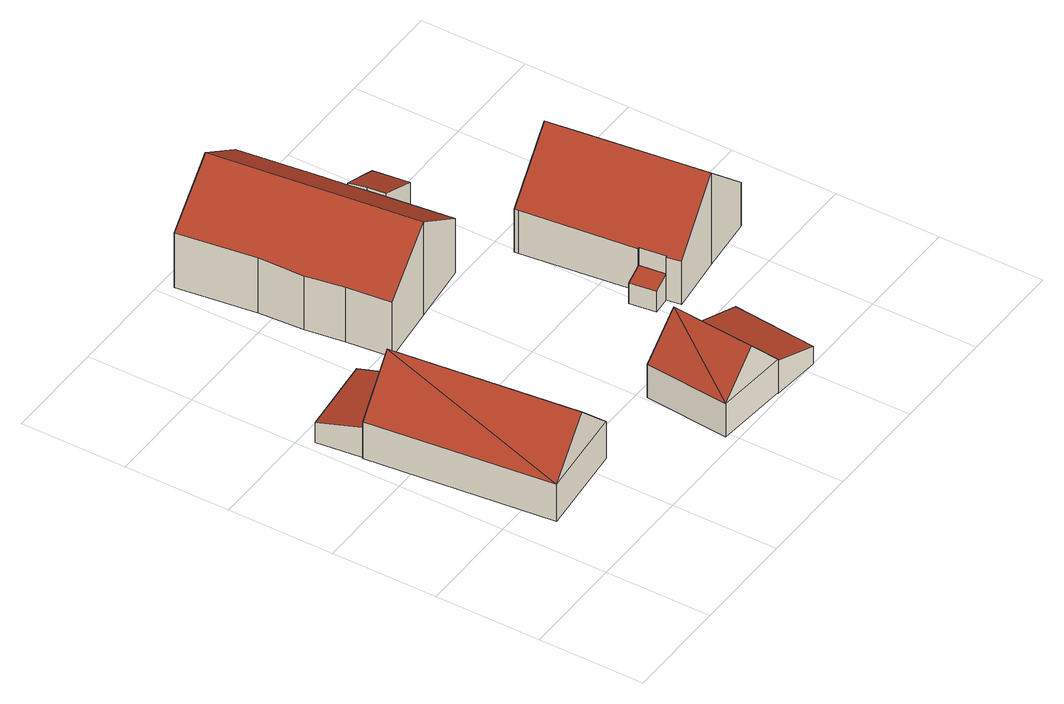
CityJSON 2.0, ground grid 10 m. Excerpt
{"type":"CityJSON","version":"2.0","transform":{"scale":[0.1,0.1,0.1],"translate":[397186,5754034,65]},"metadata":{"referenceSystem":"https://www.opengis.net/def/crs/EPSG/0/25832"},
"CityObjects":{
"building1":{"type":"Building","attributes":{"Gemeindeschluessel":"05558044","Geometrietyp2DReferenz":"3000","function":"31001_2700","roofType":"3100","measuredHeight":8.29},"geometry":[{"type":"Solid","lod":"2","boundaries":[[[[0,1,2,3]],[[4,5,1,0]],[[6,7,5,4]],[[3,2,7,6]],[[0,8,4]],[[6,9,3]],[[8,0,3]],[[3,9,8]],[[4,8,9]],[[9,6,4]],[[1,5,7,2]]]],"semantics":{"surfaces":[{"type":"WallSurface"},{"type":"RoofSurface"},{"type":"GroundSurface"}],"values":[[0,0,0,0,0,0,1,1,1,1,2]]}}]},
"building2":{"type":"Building","attributes":{"Gemeindeschluessel":"05558044","Geometrietyp2DReferenz":"3000","function":"31001_2700","roofType":"2100","measuredHeight":3.17},"geometry":[{"type":"Solid","lod":"2","boundaries":[[[[10,11,12,13]],[[14,15,11,10]],[[16,17,15,14]],[[13,12,17,16]],[[14,10,13,16]],[[11,15,17,12]]]],"semantics":{"surfaces":[{"type":"WallSurface"},{"type":"RoofSurface"},{"type":"GroundSurface"}],"values":[[0,0,0,0,1,2]]}}]},
"building3":{"type":"Building","attributes":{"Gemeindeschluessel":"05558044","Geometrietyp2DReferenz":"3000","function":"31001_2700","roofType":"3100","measuredHeight":7.25},"geometry":[{"type":"Solid","lod":"2","boundaries":[[[[18,19,20,21]],[[22,23,19,18]],[[24,25,23,22]],[[21,20,25,24]],[[18,26,22]],[[24,27,21]],[[26,18,21]],[[21,27,26]],[[22,26,27]],[[27,24,22]],[[19,23,25,20]]]],"semantics":{"surfaces":[{"type":"WallSurface"},{"type":"RoofSurface"},{"type":"GroundSurface"}],"values":[[0,0,0,0,0,0,1,1,1,1,2]]}}]},
"building4":{"type":"Building","attributes":{"Gemeindeschluessel":"05558044","Geometrietyp2DReferenz":"3000","function":"31001_1000","roofType":"3100","measuredHeight":9.92},"address":[{"country":"Germany","locality":"Senden","thoroughfareNumber":"69","thoroughfareName":"Alvingheide"}],"geometry":[{"type":"Solid","lod":"2","boundaries":[[[[28,29,30,31]],[[32,33,29,28]],[[34,35,33,32]],[[36,37,35,34]],[[38,39,37,36]],[[40,41,39,38]],[[42,43,41,40]],[[44,45,43,42]],[[46,47,45,44]],[[48,49,47,46]],[[50,51,49,48]],[[52,53,51,50]],[[31,30,53,52]],[[46,44,42,40,38,36,34,48]],[[32,28,31,52,50,48,34]],[[29,33,35,37,39,41,43,45,47,49,51,53,30]]]],"semantics":{"surfaces":[{"type":"WallSurface"},{"type":"RoofSurface"},{"type":"GroundSurface"}],"values":[[0,0,0,0,0,0,0,0,0,0,0,0,0,1,1,2]]}}]},
"building5":{"type":"Building","attributes":{"Gemeindeschluessel":"05558044","Geometrietyp2DReferenz":"3000","function":"31001_2700","roofType":"2100","measuredHeight":3.51},"geometry":[{"type":"Solid","lod":"2","boundaries":[[[[54,55,56,57]],[[58,59,55,54]],[[60,61,59,58]],[[57,56,61,60]],[[58,54,57,60]],[[55,59,61,56]]]],"semantics":{"surfaces":[{"type":"WallSurface"},{"type":"RoofSurface"},{"type":"GroundSurface"}],"values":[[0,0,0,0,1,2]]}}]},
"building6":{"type":"Building","attributes":{"Gemeindeschluessel":"05558044","Geometrietyp2DReferenz":"3000","function":"31001_1000","roofType":"2100","measuredHeight":6.09},"geometry":[{"type":"Solid","lod":"2","boundaries":[[[[62,63,41,64]],[[65,66,63,62]],[[67,45,66,65]],[[68,43,45,67]],[[64,41,43,68]],[[67,65,62,64,68]],[[63,66,45,43,41]]]],"semantics":{"surfaces":[{"type":"WallSurface"},{"type":"RoofSurface"},{"type":"GroundSurface"}],"values":[[0,0,0,0,0,1,2]]}}]},
"building7":{"type":"Building","attributes":{"Gemeindeschluessel":"05558044","Geometrietyp2DReferenz":"3000","function":"31001_2700"},"children":["building7-1","building7-2"]},
"building7-1":{"type":"BuildingPart","attributes":{"roofType":"3100","measuredHeight":9.83},"parents":["building7"],"geometry":[{"type":"Solid","lod":"2","boundaries":[[[[69,70,71,72]],[[73,74,70,69]],[[75,76,77,74,73]],[[78,79,80,81,82]],[[83,84,79,78]],[[85,86,84,83]],[[87,88,86,85]],[[89,90,88,87]],[[91,92,90,89]],[[72,71,92,91]],[[85,83,78,82,75,73,69,72,87]],[[91,89,87,72]],[[70,74,77,80,79,84,86,88,90,92,71]],[[81,76,75,82]],[[80,77,76,81]]]],"semantics":{"surfaces":[{"type":"WallSurface"},{"type":"RoofSurface"},{"type":"GroundSurface"},{"type":"ClosureSurface"}],"values":[[0,0,0,0,0,0,0,0,0,0,1,1,2,0,3]]}}]},
"building7-2":{"type":"BuildingPart","attributes":{"roofType":"2100","measuredHeight":2.72},"parents":["building7"],"geometry":[{"type":"Solid","lod":"2","boundaries":[[[[93,94,95,96]],[[97,79,94,93]],[[81,80,79,97]],[[98,74,77,76]],[[96,95,74,98]],[[76,81,97,93,96,98]],[[94,79,80,77,74,95]],[[80,81,76,77]]]],"semantics":{"surfaces":[{"type":"WallSurface"},{"type":"RoofSurface"},{"type":"GroundSurface"},{"type":"ClosureSurface"}],"values":[[0,0,0,0,0,1,2,3]]}}]}
},
"vertices":[
[117,75,44],[117,75,5],[98,251,5],[98,251,44],[29,66,44],[29,66,5],[10,241,44],[10,241,5],[73,70,88],[54,246,88],
[84,250,38],[84,250,6],[80,292,6],[80,292,27],[10,241,38],[10,241,6],[5,284,27],[5,284,6],
[202,90,37],[202,90,2],[195,10,2],[195,10,37],[271,84,37],[271,84,2],[265,4,37],[265,4,2],[237,87,75],[230,7,75],
[116,410,65],[116,410,6],[119,368,6],[119,368,63],[106,485,64],[106,485,6],[164,492,105],[164,492,6],[221,500,64],[221,500,6],[231,420,64],[231,420,6],[233,399,64],[233,399,6],[236,382,64],[236,382,6],[238,365,64],[238,365,6],[245,303,64],[245,303,6],[187,296,105],[187,296,6],[129,289,64],[129,289,6],[124,331,64],[124,331,6],
[319,80,20],[319,80,1],[271,84,1],[271,84,36],[311,0,20],[311,0,1],[265,4,36],[265,4,1],
[279,405,44],[279,405,6],[233,399,66],[283,371,44],[283,371,6],[238,365,67],[236,382,67],
[313,128,50],[313,128,4],[368,135,4],[368,135,102],[311,142,49],[311,142,4],[312,142,50],[312,142,31],[312,142,4],[308,167,49],[308,167,4],[309,167,4],[309,167,31],[309,167,50],[295,274,50],[295,274,4],[295,278,50],[295,278,4],[349,284,102],[349,284,4],[404,291,50],[404,291,4],[422,141,50],[422,141,4],
[291,165,26],[291,165,4],[294,140,4],[294,140,26],[308,167,31],[311,142,31]
]}
